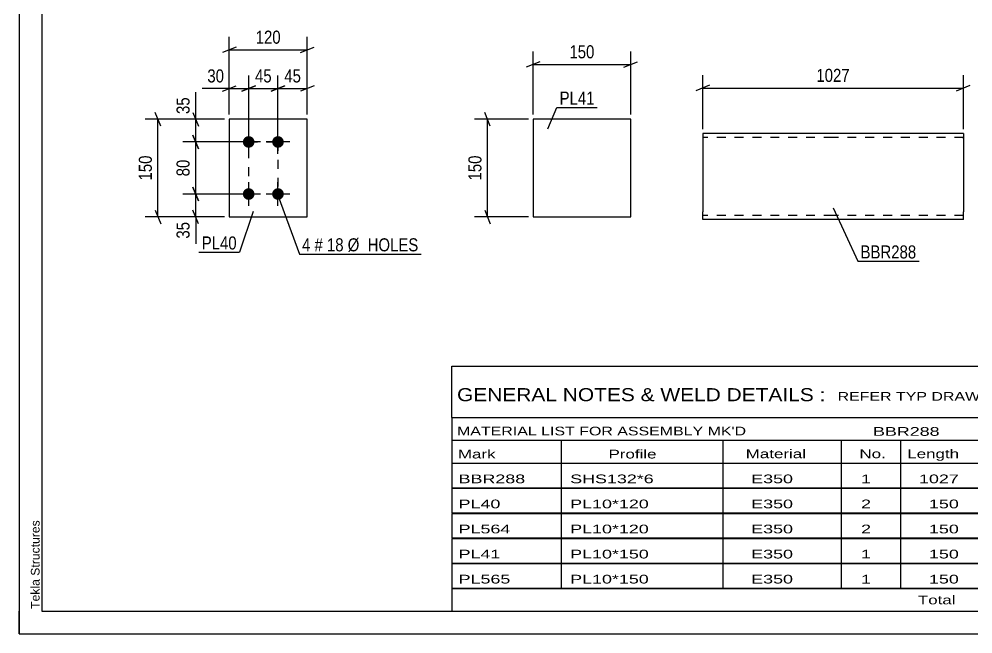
# Model space of a CAD drawing. Header units: millimetres. Extents: x 0 to 420, y 0 to 297.
# Drawn here: x 0 to 209.4, y 0 to 134.9 of the extents above; entities that cross this region are included whole.
import ezdxf

# ---------------------------------------------------------------- set-up
doc = ezdxf.new("R2010")
doc.units = ezdxf.units.MM
doc.linetypes.add('DXK_LINE_DOT2', pattern=[3.9198, 1.9599, -1.9599])
doc.styles.add('Arial', font='ARIAL.TTF', dxfattribs={"height": 0.2})
doc.styles.add('Arial Narrow', font='ARIALN.TTF', dxfattribs={"height": 0.2})

# ---------------------------------------------------------------- blocks, each defined once
blk = doc.blocks.new('Unknown-585697914-1128')
at = {"color": 5, "linetype": 'Continuous'}
for p, q in [((0, 297), (0, 0)), ((5, 292), (5, 5)), ((0, 0), (0, 5)), ((5, 5), (415, 5)), ((0, 0), (420, 0))]:
    blk.add_line(p, q, dxfattribs=at)
at = {"color": 174, "linetype": 'Continuous', "style": 'Arial'}
blk.add_text('Tekla Structures', height=1.9102, rotation=90, dxfattribs=at).set_placement((4.5, 5.5))
blk = doc.blocks.new('Part-585697914-1584 - 1568')
at = {"color": 2, "linetype": 'Continuous'}
for p, q in [((63.27, 112.94), (46.13, 112.94)), ((46.13, 112.94), (46.13, 91.51)), ((63.27, 91.51), (63.27, 112.94)), ((46.13, 91.51), (63.27, 91.51))]:
    blk.add_line(p, q, dxfattribs=at)
blk = doc.blocks.new('Bolt-585697914-1589 - 1568')
at = {"linetype": 'Continuous'}
for points in [[(50.41, 106.66, -1), (50.41, 109.23, -1)], [(56.84, 106.66, -1), (56.84, 109.23, -1)], [(50.41, 95.23, -1), (50.41, 97.8, -1)], [(56.84, 95.23, -1), (56.84, 97.8, -1)]]:
    blk.add_hatch(color=1, dxfattribs=at).paths.add_polyline_path(points)
at = {"color": 1, "linetype": 'Continuous'}
for p, q in [((50.41, 105.37), (50.41, 110.51)), ((56.84, 105.37), (56.84, 110.51)), ((52.98, 107.94), (47.84, 107.94)), ((59.41, 107.94), (54.27, 107.94)), ((50.41, 93.94), (50.41, 99.09)), ((56.84, 93.94), (56.84, 99.09)), ((52.98, 96.51), (47.84, 96.51)), ((59.41, 96.51), (54.27, 96.51))]:
    blk.add_line(p, q, dxfattribs=at)
blk = doc.blocks.new('Part-585697914-1544 - 1528')
at = {"color": 2, "linetype": 'Continuous'}
for p, q in [((134.29, 112.94), (112.86, 112.94)), ((112.86, 112.94), (112.86, 91.51)), ((134.29, 91.51), (134.29, 112.94)), ((112.86, 91.51), (134.29, 91.51))]:
    blk.add_line(p, q, dxfattribs=at)
blk = doc.blocks.new('Part-585697914-1431 - 1415')
at = {"color": 2, "linetype": 'Continuous'}
for p, q in [((178.66, 109.77), (150.09, 109.77)), ((150.09, 109.77), (150.09, 92.63)), ((207.33, 109.77), (178.76, 109.77)), ((207.33, 109.77), (207.33, 92.63)), ((150.09, 91.42), (150.09, 92.63)), ((207.33, 90.92), (207.33, 92.63)), ((150.09, 91.05), (150.09, 91.42)), ((150.09, 90.92), (150.09, 91.05)), ((178.66, 90.92), (150.09, 90.92)), ((207.33, 90.92), (178.76, 90.92))]:
    blk.add_line(p, q, dxfattribs=at)
at = {"color": 7, "linetype": 'DXK_LINE_DOT2'}
for p, q in [((178.66, 108.92), (150.09, 108.92)), ((207.33, 108.92), (178.76, 108.92)), ((207.33, 108.92), (207.33, 108.85)), ((207.33, 108.85), (207.33, 108.92)), ((207.33, 108.72), (207.33, 108.85)), ((207.33, 108.85), (207.33, 108.72)), ((150.09, 91.97), (150.09, 92.63)), ((150.09, 91.42), (150.09, 92.3)), ((207.33, 91.84), (207.33, 92.3)), ((150.09, 91.77), (150.09, 91.84)), ((150.09, 91.77), (150.09, 91.84)), ((178.66, 91.77), (150.09, 91.77)), ((150.09, 90.92), (150.09, 90.92)), ((207.33, 91.77), (178.76, 91.77)), ((207.33, 91.77), (207.33, 91.84))]:
    blk.add_line(p, q, dxfattribs=at)
blk = doc.blocks.new('Rectangle-585697914-1704 - 1568')
at = {"color": 1, "linetype": 'DXK_LINE_DOT2'}
blk.add_lwpolyline([(50.41, 107.94), (56.84, 107.94), (56.84, 96.51), (50.41, 96.51), (50.41, 107.94)], close=True, dxfattribs=at)
blk = doc.blocks.new('StraightDimension-585697914-1591 - 1568')
at = {"color": 7, "linetype": 'Continuous'}
for p, q in [((46.13, 113.94), (46.13, 131)), ((63.27, 113.94), (63.27, 131)), ((47.63, 128.75), (44.63, 127.55)), ((46.13, 128.15), (63.27, 128.15)), ((61.77, 127.55), (64.77, 128.75))]:
    blk.add_line(p, q, dxfattribs=at)
at = {"color": 0}
blk.add_wipeout([(58.04, 128.9), (58.04, 133.1), (51.35, 133.1), (51.35, 128.9)], dxfattribs=at)
at = {"color": 3, "style": 'Arial Narrow'}
blk.add_text('120', height=2.863, dxfattribs=at).set_placement((51.95, 129.5))
blk = doc.blocks.new('StraightDimension-585697914-1691 - 1568')
at = {"color": 7, "linetype": 'Continuous'}
for p, q in [((49.41, 96.51), (35.93, 96.51)), ((38.18, 98.01), (39.38, 95.01)), ((38.78, 91.51), (38.78, 96.51)), ((39.38, 90.01), (38.18, 93.01)), ((45.13, 91.51), (35.93, 91.51))]:
    blk.add_line(p, q, dxfattribs=at)
at = {"color": 0}
blk.add_wipeout([(38.03, 90.99), (33.83, 90.99), (33.83, 86.13), (38.03, 86.13)], dxfattribs=at)
at = {"color": 7, "linetype": 'Continuous'}
blk.add_line((38.78, 91.51), (38.78, 85.61), dxfattribs=at)
blk.add_line((38.78, 91.51), (38.78, 85.61), dxfattribs=at)
at = {"color": 3, "style": 'Arial Narrow'}
blk.add_text('35', height=2.863, rotation=90.0002, dxfattribs=at).set_placement((37.43, 86.73))
blk = doc.blocks.new('StraightDimension-585697914-1627 - 1568')
at = {"color": 7, "linetype": 'Continuous'}
for p, q in [((50.41, 108.94), (50.41, 122.5)), ((56.84, 108.94), (56.84, 122.5)), ((48.91, 119.05), (51.91, 120.25)), ((50.41, 119.65), (56.84, 119.65)), ((58.34, 120.25), (55.34, 119.05))]:
    blk.add_line(p, q, dxfattribs=at)
at = {"color": 0}
blk.add_wipeout([(56.05, 120.4), (56.05, 124.6), (51.2, 124.6), (51.2, 120.4)], dxfattribs=at)
at = {"color": 3, "style": 'Arial Narrow'}
blk.add_text('45', height=2.863, dxfattribs=at).set_placement((51.8, 121))
blk = doc.blocks.new('StraightDimension-585697914-1611 - 1568')
at = {"color": 7, "linetype": 'Continuous'}
for p, q in [((56.84, 108.94), (56.84, 122.5)), ((63.27, 113.94), (63.27, 122.5)), ((55.34, 119.05), (58.34, 120.25)), ((56.84, 119.65), (63.27, 119.65)), ((64.77, 120.25), (61.77, 119.05))]:
    blk.add_line(p, q, dxfattribs=at)
at = {"color": 0}
blk.add_wipeout([(62.48, 120.4), (62.48, 124.6), (57.63, 124.6), (57.63, 120.4)], dxfattribs=at)
at = {"color": 3, "style": 'Arial Narrow'}
blk.add_text('45', height=2.863, dxfattribs=at).set_placement((58.23, 121))
blk = doc.blocks.new('StraightDimension-585697914-1637 - 1568')
at = {"color": 7, "linetype": 'Continuous'}
for p, q in [((46.13, 113.94), (46.13, 122.5)), ((50.41, 108.94), (50.41, 122.5)), ((44.63, 119.05), (47.63, 120.25)), ((46.13, 119.65), (50.41, 119.65)), ((51.91, 120.25), (48.91, 119.05))]:
    blk.add_line(p, q, dxfattribs=at)
at = {"color": 0}
blk.add_wipeout([(45.6, 120.4), (45.6, 124.6), (40.74, 124.6), (40.74, 120.4)], dxfattribs=at)
at = {"color": 7, "linetype": 'Continuous'}
blk.add_line((46.13, 119.65), (40.22, 119.65), dxfattribs=at)
blk.add_line((46.13, 119.65), (40.22, 119.65), dxfattribs=at)
at = {"color": 3, "style": 'Arial Narrow'}
blk.add_text('30', height=2.863, dxfattribs=at).set_placement((41.34, 121))
blk = doc.blocks.new('StraightDimension-585697914-1651 - 1568')
at = {"color": 7, "linetype": 'Continuous'}
for p, q in [((31.1, 111.44), (29.9, 114.44)), ((45.13, 112.94), (27.65, 112.94)), ((30.5, 91.51), (30.5, 112.94)), ((29.9, 93.01), (31.1, 90.01)), ((45.13, 91.51), (27.65, 91.51))]:
    blk.add_line(p, q, dxfattribs=at)
at = {"color": 0}
blk.add_wipeout([(29.75, 105.57), (25.55, 105.57), (25.55, 98.89), (29.75, 98.89)], dxfattribs=at)
at = {"color": 3, "style": 'Arial Narrow'}
blk.add_text('150', height=2.863, rotation=90.0002, dxfattribs=at).set_placement((29.15, 99.49))
blk = doc.blocks.new('StraightDimension-585697914-1668 - 1568')
at = {"color": 7, "linetype": 'Continuous'}
for p, q in [((38.18, 114.44), (39.38, 111.44)), ((45.13, 112.94), (35.93, 112.94)), ((38.78, 107.94), (38.78, 112.94)), ((39.38, 106.44), (38.18, 109.44)), ((49.41, 107.94), (35.93, 107.94))]:
    blk.add_line(p, q, dxfattribs=at)
at = {"color": 0}
blk.add_wipeout([(38.03, 118.32), (33.83, 118.32), (33.83, 113.47), (38.03, 113.47)], dxfattribs=at)
at = {"color": 7, "linetype": 'Continuous'}
blk.add_line((38.78, 112.94), (38.78, 118.85), dxfattribs=at)
blk.add_line((38.78, 112.94), (38.78, 118.85), dxfattribs=at)
at = {"color": 3, "style": 'Arial Narrow'}
blk.add_text('35', height=2.863, rotation=90.0002, dxfattribs=at).set_placement((37.43, 114.07))
blk = doc.blocks.new('StraightDimension-585697914-1681 - 1568')
at = {"color": 7, "linetype": 'Continuous'}
for p, q in [((38.18, 109.44), (39.38, 106.44)), ((49.41, 107.94), (35.93, 107.94)), ((38.78, 96.51), (38.78, 107.94)), ((49.41, 96.51), (35.93, 96.51)), ((39.38, 95.01), (38.18, 98.01))]:
    blk.add_line(p, q, dxfattribs=at)
at = {"color": 0}
blk.add_wipeout([(38.03, 104.66), (33.83, 104.66), (33.83, 99.8), (38.03, 99.8)], dxfattribs=at)
at = {"color": 3, "style": 'Arial Narrow'}
blk.add_text('80', height=2.863, rotation=90.0002, dxfattribs=at).set_placement((37.43, 100.4))
blk = doc.blocks.new('StraightDimension-585697914-1546 - 1528')
at = {"color": 7, "linetype": 'Continuous'}
for p, q in [((103.46, 111.44), (102.26, 114.44)), ((111.86, 112.94), (100.01, 112.94)), ((102.86, 91.51), (102.86, 112.94)), ((102.26, 93.01), (103.46, 90.01)), ((111.86, 91.51), (100.01, 91.51))]:
    blk.add_line(p, q, dxfattribs=at)
at = {"color": 0}
blk.add_wipeout([(102.11, 105.57), (97.91, 105.57), (97.91, 98.89), (102.11, 98.89)], dxfattribs=at)
at = {"color": 3, "style": 'Arial Narrow'}
blk.add_text('150', height=2.863, rotation=90.0002, dxfattribs=at).set_placement((101.51, 99.49))
blk = doc.blocks.new('StraightDimension-585697914-1555 - 1528')
at = {"color": 7, "linetype": 'Continuous'}
for p, q in [((112.86, 113.94), (112.86, 127.79)), ((134.29, 113.94), (134.29, 127.79)), ((114.36, 125.54), (111.36, 124.34)), ((112.86, 124.94), (134.29, 124.94)), ((132.79, 124.34), (135.79, 125.54))]:
    blk.add_line(p, q, dxfattribs=at)
at = {"color": 0}
blk.add_wipeout([(126.92, 125.69), (126.92, 129.89), (120.23, 129.89), (120.23, 125.69)], dxfattribs=at)
at = {"color": 3, "style": 'Arial Narrow'}
blk.add_text('150', height=2.863, dxfattribs=at).set_placement((120.83, 126.29))
blk = doc.blocks.new('StraightDimension-585697914-1515 - 1415')
at = {"color": 7, "linetype": 'Continuous'}
for p, q in [((150.09, 110.77), (150.09, 122.62)), ((207.33, 110.77), (207.33, 122.62)), ((151.59, 120.37), (148.59, 119.17)), ((150.09, 119.77), (207.33, 119.77)), ((205.83, 119.17), (208.83, 120.37))]:
    blk.add_line(p, q, dxfattribs=at)
at = {"color": 0}
blk.add_wipeout([(182.97, 120.52), (182.97, 124.72), (174.45, 124.72), (174.45, 120.52)], dxfattribs=at)
at = {"color": 3, "style": 'Arial Narrow'}
blk.add_text('1027', height=2.863, dxfattribs=at).set_placement((175.05, 121.12))
blk = doc.blocks.new('Unknown-585697914-3475')
at = {"color": 7, "linetype": 'Continuous'}
for p, q in [((95, 58.75), (255, 58.75)), ((95, 47.5), (95, 58.75)), ((255, 58.75), (255, 47.5)), ((95, 47.5), (255, 47.5)), ((95, 47.5), (95, 42.5)), ((255, 47.5), (255, 42.5)), ((95, 42.5), (255, 42.5)), ((95, 42.5), (95, 37.5)), ((119, 42.5), (119, 37.5)), ((154.5, 42.5), (154.5, 37.5)), ((180.5, 42.5), (180.5, 37.5)), ((193.5, 42.5), (193.5, 37.5)), ((211, 42.5), (211, 37.5)), ((233, 42.5), (233, 37.5)), ((255, 42.5), (255, 37.5)), ((95, 37.5), (255, 37.5)), ((95, 37.45), (95, 32.05)), ((95, 37.45), (255, 37.45)), ((119, 37.5), (119, 32)), ((154.5, 37.5), (154.5, 32)), ((180.5, 37.5), (180.5, 32)), ((193.5, 37.5), (193.5, 32)), ((211, 37.5), (211, 32)), ((233, 37.5), (233, 32)), ((255, 37.45), (255, 32.05)), ((95, 32.05), (255, 32.05)), ((95, 31.95), (95, 26.55)), ((95, 31.95), (255, 31.95)), ((119, 32), (119, 26.5)), ((154.5, 32), (154.5, 26.5)), ((180.5, 32), (180.5, 26.5)), ((193.5, 32), (193.5, 26.5)), ((211, 32), (211, 26.5)), ((233, 32), (233, 26.5)), ((255, 31.95), (255, 26.55)), ((95, 26.55), (255, 26.55)), ((95, 26.45), (95, 21.05)), ((95, 26.45), (255, 26.45)), ((119, 26.5), (119, 21)), ((154.5, 26.5), (154.5, 21)), ((180.5, 26.5), (180.5, 21)), ((193.5, 26.5), (193.5, 21)), ((211, 26.5), (211, 21)), ((233, 26.5), (233, 21)), ((255, 26.45), (255, 21.05)), ((95, 21.05), (255, 21.05)), ((95, 20.95), (95, 15.55)), ((95, 20.95), (255, 20.95)), ((119, 21), (119, 15.5)), ((154.5, 21), (154.5, 15.5)), ((180.5, 21), (180.5, 15.5)), ((193.5, 21), (193.5, 15.5)), ((211, 21), (211, 15.5)), ((233, 21), (233, 15.5)), ((255, 20.95), (255, 15.55)), ((95, 15.55), (255, 15.55)), ((95, 15.45), (95, 10.05)), ((95, 15.45), (255, 15.45)), ((119, 15.5), (119, 10)), ((154.5, 15.5), (154.5, 10)), ((180.5, 15.5), (180.5, 10)), ((193.5, 15.5), (193.5, 10)), ((211, 15.5), (211, 10)), ((233, 15.5), (233, 10)), ((255, 15.45), (255, 10.05)), ((95, 10.05), (255, 10.05)), ((95, 10), (255, 10)), ((95, 10), (95, 5)), ((211, 10), (211, 5)), ((233, 10), (233, 5)), ((255, 10), (255, 5)), ((95, 5), (255, 5))]:
    blk.add_line(p, q, dxfattribs=at)
at = {"color": 7, "style": 'Arial Narrow'}
for s, height, width, p in [('GENERAL NOTES & WELD DETAILS :', 2.8633, 1.4, (96.15, 51.06)), ('REFER TYP DRAWING TYP-01', 1.9089, 1.6, (179.7, 51.16)), ("MATERIAL LIST FOR ASSEMBLY MK'D", 1.9089, 1.6, (96.15, 43.56)), ('BBR288', 1.909, 1.794707, (187.48, 43.47)), ('1', 1.91, 1.794707, (217.08, 43.56)), ('No. Required', 1.9089, 1.6, (226.41, 43.56)), ('Mark', 1.909, 1.7, (96.34, 38.5)), ('Profile', 1.909, 1.7, (129.41, 38.5)), ('Material', 1.909, 1.7, (159.54, 38.56)), ('No.', 1.909, 1.7, (184.5, 38.56)), ('Length', 1.909, 1.7, (195, 38.56)), ('Area', 1.909, 1.7, (217.5, 38.56)), ('Weight', 1.909, 1.7, (237, 38.56))]:
    blk.add_text(s, height=height, dxfattribs=dict(at, width=width)).set_placement(p)
at = {"color": 7, "linetype": 'Continuous', "style": 'Arial Narrow'}
for s, height, width, p in [('BBR288', 1.909, 1.794707, (96.5, 33.06)), ('SHS132*6', 1.909, 1.794707, (121, 33.06)), ('E350', 1.909, 1.794707, (160.74, 33.06)), ('1', 1.91, 1.794707, (184.86, 33.06)), ('1027', 1.909, 1.794707, (197.58, 33.06)), ('0.5', 1.909, 1.794707, (221.32, 33.06)), ('24.4', 1.909, 1.794707, (240.14, 33.06)), ('PL40', 1.909, 1.794707, (96.5, 27.56)), ('PL10*120', 1.909, 1.794707, (121, 27.56)), ('E350', 1.909, 1.794707, (160.74, 27.56)), ('2', 1.91, 1.794707, (184.86, 27.56)), ('150', 1.909, 1.794707, (199.77, 27.56)), ('0.0', 1.909, 1.794707, (221.32, 27.56)), ('2.8', 1.909, 1.794707, (242.33, 27.56)), ('PL564', 1.909, 1.794707, (96.5, 22.06)), ('PL10*120', 1.909, 1.794707, (121, 22.06)), ('E350', 1.909, 1.794707, (160.74, 22.06)), ('2', 1.91, 1.794707, (184.86, 22.06)), ('150', 1.909, 1.794707, (199.77, 22.06)), ('0.0', 1.909, 1.794707, (221.32, 22.06)), ('2.8', 1.909, 1.794707, (242.33, 22.06)), ('PL41', 1.909, 1.794707, (96.5, 16.56)), ('PL10*150', 1.909, 1.794707, (121, 16.56)), ('E350', 1.909, 1.794707, (160.74, 16.56)), ('1', 1.91, 1.794707, (184.86, 16.56)), ('150', 1.909, 1.794707, (199.77, 16.56)), ('0.1', 1.909, 1.794707, (221.32, 16.56)), ('1.8', 1.909, 1.794707, (242.33, 16.56)), ('PL565', 1.909, 1.794707, (96.5, 11.06)), ('PL10*150', 1.909, 1.794707, (121, 11.06)), ('E350', 1.909, 1.794707, (160.74, 11.06)), ('1', 1.91, 1.794707, (184.86, 11.06)), ('150', 1.909, 1.794707, (199.77, 11.06)), ('0.1', 1.909, 1.794707, (221.32, 11.06)), ('1.8', 1.909, 1.794707, (242.33, 11.06)), ('Total', 1.909, 1.7, (197.33, 6.5)), ('0.8', 1.909, 1.794707, (220.83, 6.5)), ('33.6', 1.909, 1.794707, (240.14, 6.5))]:
    blk.add_text(s, height=height, dxfattribs=dict(at, width=width)).set_placement(p)
blk = doc.blocks.new('Mark-585697914-1585 - 1568')
at = {"color": 0}
blk.add_wipeout([(63.96, 83.94), (63.96, 86.94), (62.13, 86.94), (62.13, 83.94)], dxfattribs=at)
blk.add_wipeout([(63.96, 83.94), (63.96, 86.94), (62.13, 86.94), (62.13, 83.94)], dxfattribs=at)
at = {"color": 7, "linetype": 'Continuous'}
blk.add_line((56.85, 96.08), (61.53, 83.34), dxfattribs=at)
at = {"color": 0}
blk.add_wipeout([(66.69, 83.94), (66.69, 86.94), (64.86, 86.94), (64.86, 83.94)], dxfattribs=at)
blk.add_wipeout([(66.69, 83.94), (66.69, 86.94), (64.86, 86.94), (64.86, 83.94)], dxfattribs=at)
at = {"color": 3, "style": 'Arial Narrow'}
blk.add_text('4', height=2.86, dxfattribs=at).set_placement((62.13, 83.94))
at = {"color": 0}
blk.add_wipeout([(71.25, 83.94), (71.25, 86.94), (67.59, 86.94), (67.59, 83.94)], dxfattribs=at)
blk.add_wipeout([(71.25, 83.94), (71.25, 86.94), (67.59, 86.94), (67.59, 83.94)], dxfattribs=at)
at = {"color": 3, "style": 'Arial Narrow'}
for s, height, p in [('#', 2.86, (64.86, 83.94)), ('18', 2.863, (67.59, 83.94))]:
    blk.add_text(s, height=height, dxfattribs=at).set_placement(p)
at = {"color": 0}
blk.add_wipeout([(87.67, 83.94), (87.67, 86.94), (72.15, 86.94), (72.15, 83.94)], dxfattribs=at)
blk.add_wipeout([(87.67, 83.94), (87.67, 86.94), (72.15, 86.94), (72.15, 83.94)], dxfattribs=at)
at = {"color": 7, "linetype": 'Continuous'}
blk.add_line((61.53, 83.34), (88.27, 83.34), dxfattribs=at)
at = {"color": 3, "style": 'Arial Narrow'}
blk.add_text('Ø  HOLES', height=2.863, dxfattribs=at).set_placement((72.15, 83.94))
blk = doc.blocks.new('Mark-585697914-1580 - 1568')
at = {"color": 0}
blk.add_wipeout([(47.78, 84.35), (47.78, 87.35), (40.1, 87.35), (40.1, 84.35)], dxfattribs=at)
blk.add_wipeout([(47.78, 84.35), (47.78, 87.35), (40.1, 87.35), (40.1, 84.35)], dxfattribs=at)
at = {"color": 30, "linetype": 'Continuous'}
for p in [(51.4, 92.71), (39.5, 83.75)]:
    blk.add_line(p, (48.38, 83.75), dxfattribs=at)
at = {"color": 3, "style": 'Arial Narrow'}
blk.add_text('PL40', height=2.863, dxfattribs=at).set_placement((40.1, 84.35))
blk = doc.blocks.new('Mark-585697914-1540 - 1528')
at = {"color": 0}
blk.add_wipeout([(126.34, 116.13), (126.34, 119.13), (118.67, 119.13), (118.67, 116.13)], dxfattribs=at)
blk.add_wipeout([(126.34, 116.13), (126.34, 119.13), (118.67, 119.13), (118.67, 116.13)], dxfattribs=at)
at = {"color": 30, "linetype": 'Continuous'}
for p, q in [((116.11, 110.85), (118.07, 115.53)), ((118.07, 115.53), (126.94, 115.53))]:
    blk.add_line(p, q, dxfattribs=at)
at = {"color": 3, "style": 'Arial Narrow'}
blk.add_text('PL41', height=2.863, dxfattribs=at).set_placement((118.67, 116.13))
blk = doc.blocks.new('Mark-585697914-1427 - 1415')
at = {"color": 0}
blk.add_wipeout([(196.98, 82.38), (196.98, 85.38), (184.74, 85.38), (184.74, 82.38)], dxfattribs=at)
blk.add_wipeout([(196.98, 82.38), (196.98, 85.38), (184.74, 85.38), (184.74, 82.38)], dxfattribs=at)
at = {"color": 30, "linetype": 'Continuous'}
for p, q in [((178.71, 93.48), (184.14, 81.78)), ((184.14, 81.78), (197.58, 81.78))]:
    blk.add_line(p, q, dxfattribs=at)
at = {"color": 3, "style": 'Arial Narrow'}
blk.add_text('BBR288', height=2.863, dxfattribs=at).set_placement((184.74, 82.38))

msp = doc.modelspace()

# ---------------------------------------------------------------- block references
for name in ['Unknown-585697914-1128', 'Part-585697914-1584 - 1568', 'Part-585697914-1544 - 1528', 'Bolt-585697914-1589 - 1568', 'Part-585697914-1431 - 1415', 'Rectangle-585697914-1704 - 1568', 'Unknown-585697914-3475']:
    msp.add_blockref(name, (0, 0))

# ---------------------------------------------------------------- next in the draw order: block references
for name in ['StraightDimension-585697914-1591 - 1568', 'StraightDimension-585697914-1515 - 1415', 'StraightDimension-585697914-1546 - 1528', 'StraightDimension-585697914-1691 - 1568', 'Mark-585697914-1585 - 1568', 'Mark-585697914-1427 - 1415']:
    msp.add_blockref(name, (0, 0))

# ---------------------------------------------------------------- next in the draw order: block references
for name in ['StraightDimension-585697914-1555 - 1528', 'StraightDimension-585697914-1627 - 1568']:
    msp.add_blockref(name, (0, 0))

# ---------------------------------------------------------------- next in the draw order: block references
for name in ['StraightDimension-585697914-1637 - 1568', 'StraightDimension-585697914-1611 - 1568', 'Mark-585697914-1540 - 1528']:
    msp.add_blockref(name, (0, 0))

# ---------------------------------------------------------------- next in the draw order: block references
msp.add_blockref('StraightDimension-585697914-1651 - 1568', (0, 0))

# ---------------------------------------------------------------- next in the draw order: block references
for name in ['StraightDimension-585697914-1668 - 1568', 'Mark-585697914-1580 - 1568']:
    msp.add_blockref(name, (0, 0))

# ---------------------------------------------------------------- next in the draw order: block references
msp.add_blockref('StraightDimension-585697914-1681 - 1568', (0, 0))

doc.saveas('drawing.dxf')
